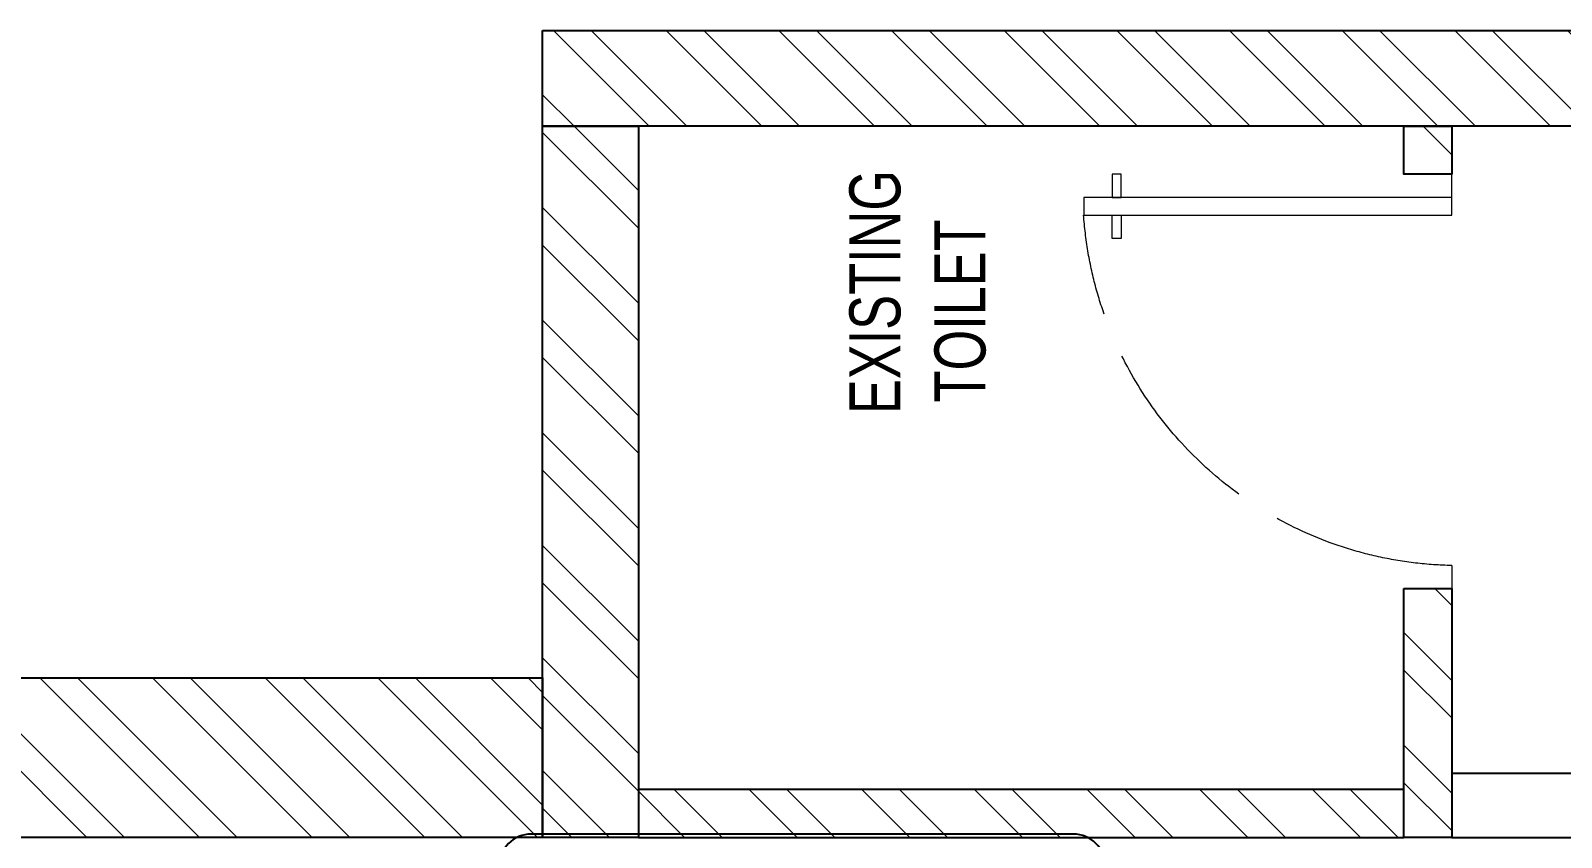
# Model space of a CAD drawing. Header units: feet. Extents: x 9895686 to 9903211, y -6853034 to -6842446.
# Drawn here: x 9897878 to 9900278, y -6843711 to -6842446 of the extents above; entities that cross this region are included whole.
import ezdxf

# ---------------------------------------------------------------- set-up
doc = ezdxf.new("R2010")
doc.units = ezdxf.units.FT
doc.header["$LTSCALE"] = 33
doc.header["$MEASUREMENT"] = 0
doc.linetypes.add('ACAD_ISO02W100', pattern=[15, 12, -3])
doc.layers.add('A-WALL', color=1, linetype='Continuous')
doc.layers.add('PDF_Geometry', color=7, linetype='Continuous')
for name, color, linetype, lineweight in [('A-WALL HATCH', 251, 'Continuous', 5), ('Door', 2, 'Continuous', 13), ('LENS-FURNITURE', 13, 'Continuous', 9), ('LENS-PARTITION', 21, 'Continuous', 25), ('LENS_DIMENSION', 193, 'Continuous', 0)]:
    doc.layers.add(name, color=color, linetype=linetype, lineweight=lineweight)
doc.styles.get("Standard").update_dxf_attribs({"font": 'GILC____.TTF'})
pattern_1 = [(45, (-4280107.18, 6016184.15), (-88.2999593, 88.2999593), []), (45, (-4280048.31, 6016184.15), (-88.2999593, 88.2999593), [])]
pattern_2 = [(45, (14451.43, 556799.08), (-88.29996, 88.29996), []), (45, (14510.3, 556799.08), (-88.29996, 88.29996), [])]

# ---------------------------------------------------------------- blocks, each defined once
blk = doc.blocks.new('*U46')
at = {"layer": 'Door'}
for p, q in [((-38, 0), (-89, 0)), ((760.8, 0), (811, 0))]:
    blk.add_line(p, q, dxfattribs=at)
for points in [[(0, 0), (-38, 0), (-38, 798.8), (0, 798.8)], [(-89, 736.8), (-38, 736.8), (-38, 717.8), (-89, 717.8)], [(51, 736.8), (0, 736.8), (0, 717.8), (51, 717.8)]]:
    blk.add_lwpolyline(points, close=True, dxfattribs=at)
at = {"layer": 'Door', "linetype": 'ACAD_ISO02W100'}
blk.add_arc((-57.5, -17.6), 818.5, 1.2351, 85.9734, dxfattribs=at)
blk = doc.blocks.new('A$Ca0fa8df8')
at = {"layer": 'A-WALL HATCH'}
h = blk.add_hatch(dxfattribs=at)
h.set_pattern_fill('ANSI32', color=256, scale=333)
h.set_pattern_definition([(45, (-4295573.61, 5466910.07), (-88.2999593, 88.2999593), []), (45, (-4295514.74, 5466910.07), (-88.2999593, 88.2999593), [])])
h.paths.add_polyline_path([(-9500, 7525), (-1015, 7525), (-1015, 4530), (-1265, 4530), (-1265, 7275), (-9500, 7275)])
h = blk.add_hatch(dxfattribs=at)
h.set_pattern_fill('ANSI32', color=256, scale=333)
h.set_pattern_definition(pattern_1)
h.paths.add_polyline_path([(-1265, 4380), (-1265, 4530), (-150, 4530), (-150, 4380)])
h = blk.add_hatch(dxfattribs=at)
h.set_pattern_fill('ANSI32', color=256, scale=333)
h.set_pattern_definition(pattern_1)
h.paths.add_polyline_path([(0, 4530), (0, 1380), (-150, 1380), (-150, 4530)])
h = blk.add_hatch(dxfattribs=at)
h.set_pattern_fill('ANSI32', color=256, scale=333)
h.set_pattern_definition(pattern_1)
h.paths.add_polyline_path([(-1265, 4380), (-1265, 3180), (-1190, 3180), (-1190, 4380)])
h = blk.add_hatch(dxfattribs=at)
h.set_pattern_fill('ANSI32', color=256, scale=333)
h.set_pattern_definition(pattern_2)
h.paths.add_polyline_path([(-875, 3180), (-875, 3105), (-1265, 3105), (-1265, 3180)])
h = blk.add_hatch(dxfattribs=at)
h.set_pattern_fill('ANSI32', color=256, scale=333)
h.set_pattern_definition(pattern_2)
h.paths.add_polyline_path([(-150, 3180), (-150, 3105), (-225, 3105), (-225, 3180)])
at = {"layer": 'A-WALL'}
blk.add_line((-150, 1380), (-150, 3040), dxfattribs=at)
for points in [[(-9500, 7525), (-1015, 7525), (-1015, 4530), (-1265, 4530), (-1265, 7275), (-9500, 7275)], [(-1265, 4380), (-1265, 4530), (-150, 4530), (-150, 4380)], [(0, 4530), (0, 1380), (-150, 1380), (-150, 4530)], [(-1265, 4380), (-1265, 3180), (-1190, 3180), (-1190, 4380)], [(-875, 3180), (-875, 3105), (-1265, 3105), (-1265, 3180)], [(-150, 3180), (-150, 3105), (-225, 3105), (-225, 3180)]]:
    blk.add_lwpolyline(points, close=True, dxfattribs=at)
at = {"layer": 'A-WALL', "xscale": -0.722222222578488, "yscale": 0.722222222578488, "zscale": 0.7222222225784877}
blk.add_blockref('*U46', (-289.3, 3105), dxfattribs=at)
at = {"layer": 'A-WALL', "insert": (-665.9, 3834.7), "char_height": 80, "attachment_point": 7}
blk.add_mtext_dynamic_manual_height_columns('{\\W2.832415; }EXISTING \\P{\\W3.633002; }TOILET', width=515.024, gutter_width=1, heights=[0], dxfattribs=at)
blk = doc.blocks.new('MOROTISED TABLE-TRIAL SET 950x600')
at = {"layer": 'PDF_Geometry', "lineweight": 25}
blk.add_lwpolyline([(415.6, 0), (550, 0, 0.414252), (600, 50), (600, 900, 0.414252), (550, 950), (50, 950, 0.414293), (0, 900), (0, 50, 0.414164), (50, 0), (415.6, 0)], format="xyb", dxfattribs=at)

msp = doc.modelspace()

# ---------------------------------------------------------------- linework, layer by layer
at = {"layer": 'LENS-PARTITION'}
msp.add_lwpolyline([(9900335.9, -6843710.8), (9900335.9, -6843610.8), (9900105.9, -6843610.8), (9900105.9, -6843710.8)], close=True, dxfattribs=at)

# ---------------------------------------------------------------- block references
at = {"layer": 'LENS-FURNITURE', "rotation": 270}
msp.add_blockref('MOROTISED TABLE-TRIAL SET 950x600', (9898612.9, -6843705.7), dxfattribs=at)
at = {"layer": 'LENS_DIMENSION', "rotation": 90}
msp.add_blockref('A$Ca0fa8df8', (9903210.9, -6842445.8), dxfattribs=at)

doc.saveas('drawing.dxf')
